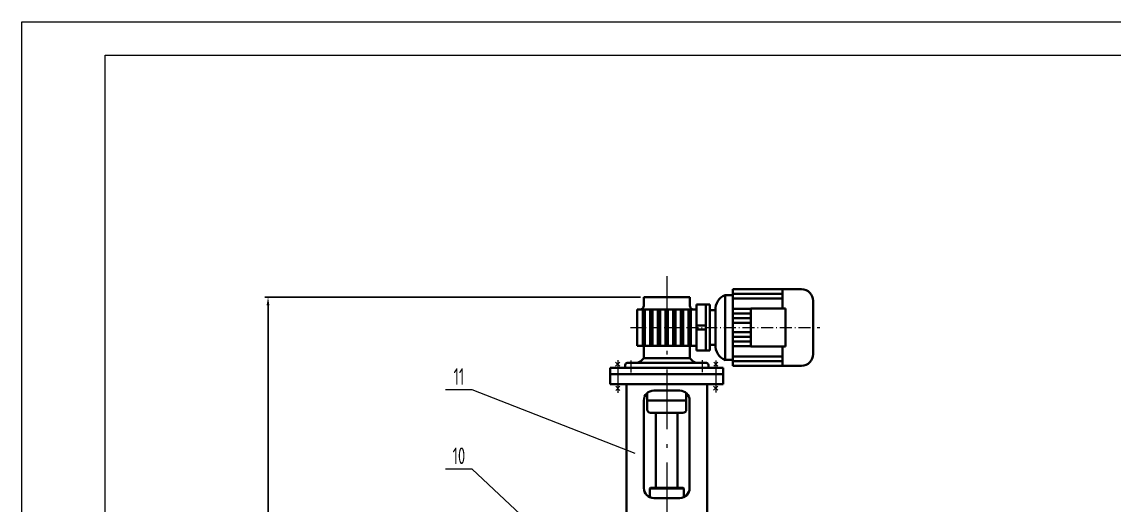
# Model space of a CAD drawing. Header units: millimetres. Extents: x -5840 to 100, y -65 to 8345.
# Drawn here: x -5840 to -2557, y 6891 to 8345 of the extents above; entities that cross this region are included whole.
import ezdxf
from ezdxf.enums import TextEntityAlignment as Align

# ---------------------------------------------------------------- set-up
doc = ezdxf.new("R2010")
doc.units = ezdxf.units.MM
doc.linetypes.add('ACAD_ISO10W100', pattern=[18.7, 12, -3, 0.7, -3])
doc.layers.get('Defpoints').update_dxf_attribs({"color": 2})
for name, color, linetype, lineweight in [('中心线', 1, 'ACAD_ISO10W100', 18), ('中粗线', 4, 'Continuous', 35), ('文本', 7, 'Continuous', 18), ('标注', 7, 'Continuous', 18), ('细实线', 7, 'Continuous', 18)]:
    doc.layers.add(name, color=color, linetype=linetype, lineweight=lineweight)
doc.styles.add('HGCAD', font='gbenor.shx', dxfattribs={"width": 0.75, "bigfont": 'gbcbig.shx'})
doc.dimstyles.new('HGCAD$0', dxfattribs={"dimscale": 15, "dimtxt": 3.5, "dimasz": 2.5, "dimexe": 1, "dimexo": 1, "dimgap": 1, "dimtad": 1, "dimdec": 0, "dimdsep": 46, "dimtxsty": 'HGCAD', "dimcen": 0, "dimadec": 0, "dimazin": 0, "dimtfac": 1, "dimtmove": 0, "dimatfit": 0, "dimfxl": 0, "dimarcsym": 0})

# ---------------------------------------------------------------- blocks, each defined once
blk = doc.blocks.new('HGCAD#HGTFTK~A1Z~HGCAD图框')
at = {"layer": '细实线', "color": 7}
blk.add_lwpolyline([(10, -10), (-584, -10), (-584, 831), (10, 831)], close=True, dxfattribs=at)
at = {"layer": '细实线', "color": 2}
blk.add_lwpolyline([(0, 0), (-559, 0), (-559, 821), (0, 821)], close=True, dxfattribs=at)
blk = doc.blocks.new('*D32')
at = {"layer": 'Defpoints', "color": 0, "ltscale": 10}
for p in [(-5100, 7516.6), (-3970.4, 7516.6), (-3593.4, 4419.5)]:
    blk.add_point(p, dxfattribs=at)
at = {"layer": '标注', "color": 0, "lineweight": -2, "ltscale": 10}
for p, q in [((-3980.4, 7516.6), (-5110, 7516.6)), ((-5100, 4444.5), (-5100, 7491.6)), ((-3603.4, 4419.5), (-5110, 4419.5))]:
    blk.add_line(p, q, dxfattribs=at)
at = {"layer": '标注', "color": 0, "ltscale": 10}
for points in [[(-5104.2, 7491.6), (-5095.9, 7491.6), (-5100, 7516.6)], [(-5104.2, 4444.5), (-5095.9, 4444.5), (-5100, 4419.5)]]:
    blk.add_solid(points, dxfattribs=at)
at = {"layer": '标注', "color": 0, "ltscale": 10, "insert": (-5127.5, 5968.1), "char_height": 35, "attachment_point": 5, "rotation": 90, "style": 'HGCAD'}
blk.add_mtext('～3100', dxfattribs=at)

msp = doc.modelspace()

# ---------------------------------------------------------------- linework, layer by layer
at = {"layer": '中心线', "ltscale": 15}
for p, q in [((-3901.4, 7579.5), (-3901.4, 6586.2)), ((-4048.9, 7327.2), (-4048.9, 7229)), ((-3753.9, 7325.5), (-3753.9, 7229.6))]:
    msp.add_line(p, q, dxfattribs=at)
at = {"layer": '中心线', "ltscale": 3}
for p, q in [((-4010.6, 7425.2), (-3441.4, 7425.2)), ((-4008.9, 7290.2), (-4008.9, 7332.7)), ((-3793.9, 7291.1), (-3793.9, 7332))]:
    msp.add_line(p, q, dxfattribs=at)
at = {"layer": '中粗线'}
for p, q in [((-3726, 7522.9), (-3703, 7522.9)), ((-3726, 7522.9), (-3726, 7327.4)), ((-3703, 7540.1), (-3496.3, 7540.1)), ((-3703, 7540.1), (-3703, 7310.2)), ((-3703, 7526.2), (-3553.5, 7526.2)), ((-3553.5, 7540.1), (-3553.5, 7482.3)), ((-3970.4, 7516.6), (-3832.4, 7516.6)), ((-3970.4, 7516.6), (-3970.4, 7491.3)), ((-3832.4, 7516.6), (-3832.4, 7491.3)), ((-3812.2, 7494.2), (-3772, 7494.2)), ((-3812.2, 7494.2), (-3812.2, 7356.2)), ((-3783.5, 7494.2), (-3783.5, 7356.2)), ((-3772, 7494.2), (-3772, 7356.2)), ((-3703, 7512.3), (-3553.5, 7512.3)), ((-3461.5, 7505.3), (-3461.5, 7345)), ((-3990.5, 7479.8), (-3812.2, 7479.8)), ((-3990.5, 7479.8), (-3990.5, 7370.5)), ((-3973.8, 7479.8), (-3973.8, 7370.5)), ((-3966.9, 7479.8), (-3966.9, 7370.5)), ((-3950.8, 7479.8), (-3950.8, 7370.5)), ((-3943.9, 7479.8), (-3943.9, 7370.5)), ((-3927.8, 7479.8), (-3927.8, 7370.5)), ((-3920.9, 7479.8), (-3920.9, 7370.5)), ((-3904.8, 7479.8), (-3904.8, 7370.5)), ((-3897.9, 7479.8), (-3897.9, 7370.5)), ((-3881.8, 7479.8), (-3881.8, 7370.5)), ((-3874.9, 7479.8), (-3874.9, 7370.5)), ((-3858.8, 7479.8), (-3858.8, 7370.5)), ((-3851.9, 7479.8), (-3851.9, 7370.5)), ((-3835.8, 7479.8), (-3835.8, 7370.5)), ((-3828.9, 7479.8), (-3828.9, 7370.5)), ((-3772, 7476.9), (-3754.7, 7476.9)), ((-3754.7, 7476.9), (-3754.7, 7373.4)), ((-3703, 7480.9), (-3648.3, 7480.9)), ((-3703, 7467), (-3648.3, 7467)), ((-3648.3, 7482.3), (-3544.8, 7482.3)), ((-3648.3, 7480.9), (-3648.3, 7369.4)), ((-3544.8, 7482.3), (-3544.8, 7368)), ((-3812.2, 7430.9), (-3783.5, 7430.9)), ((-3703, 7453), (-3648.3, 7453)), ((-3703, 7439.1), (-3648.3, 7439.1)), ((-3812.2, 7419.4), (-3783.5, 7419.4)), ((-3703, 7411.2), (-3648.3, 7411.2)), ((-3703, 7397.3), (-3648.3, 7397.3)), ((-3990.5, 7370.5), (-3812.2, 7370.5)), ((-3970.4, 7370.5), (-3970.4, 7332.6)), ((-3832.4, 7370.5), (-3832.4, 7332.6)), ((-3812.2, 7356.2), (-3772, 7356.2)), ((-3772, 7373.4), (-3754.7, 7373.4)), ((-3703, 7383.3), (-3648.3, 7383.3)), ((-3703, 7369.4), (-3648.3, 7369.4)), ((-3648.3, 7368), (-3544.8, 7368)), ((-3553.5, 7368), (-3553.5, 7310.2)), ((-3970.4, 7332.6), (-3977.4, 7325.5)), ((-3970.4, 7332.6), (-3832.4, 7332.6)), ((-3832.4, 7332.6), (-3825.3, 7325.5)), ((-3726, 7327.4), (-3703, 7327.4)), ((-3703, 7338), (-3553.5, 7338)), ((-3703, 7324.1), (-3553.5, 7324.1)), ((-4071.4, 7304.3), (-3858.5, 7304.3)), ((-4026.4, 7313), (-4026.4, 7304.3)), ((-4026.4, 7304.3), (-3776.4, 7304.3)), ((-4020.6, 7318.8), (-3782.1, 7318.8)), ((-3731.4, 7304.3), (-3944.3, 7304.3)), ((-3776.4, 7313), (-3776.4, 7304.3)), ((-3703, 7310.2), (-3496.3, 7310.2)), ((-4071.4, 7284.3), (-3901.4, 7284.3)), ((-3731.4, 7284.3), (-3901.4, 7284.3)), ((-4071.4, 7254.3), (-3780.3, 7254.3)), ((-4022.5, 6660.3), (-4022.5, 7254.3)), ((-3731.4, 7254.3), (-3780.3, 7254.3)), ((-3780.3, 6684.3), (-3780.3, 7254.3)), ((-3933.9, 7168.6), (-3933.9, 6943.2)), ((-3868.9, 7168.6), (-3868.9, 6943.2))]:
    msp.add_line(p, q, dxfattribs=at)
at = {"layer": '中粗线', "ltscale": 10}
for p, q in [((-4071.4, 7254.3), (-4071.4, 7304.3)), ((-3731.4, 7254.3), (-3731.4, 7304.3)), ((-3960.2, 7178.6), (-3960.2, 7227.8)), ((-3901.4, 7235.4), (-3940.2, 7235.4)), ((-3901.4, 7235.4), (-3862.6, 7235.4)), ((-3842.6, 7178.6), (-3842.6, 7227.8)), ((-3970.2, 7205.4), (-3970.2, 6942.1)), ((-3960.2, 7205.4), (-3842.6, 7205.4)), ((-3832.6, 7205.4), (-3832.6, 6942.1)), ((-3950.2, 7168.6), (-3852.6, 7168.6)), ((-3952.3, 6941.2), (-3950.3, 6943.2)), ((-3952.3, 6941.2), (-3952.3, 6914.6)), ((-3952.3, 6941.2), (-3850.5, 6941.2)), ((-3950.3, 6943.2), (-3852.5, 6943.2)), ((-3852.5, 6943.2), (-3850.5, 6941.2)), ((-3850.5, 6941.2), (-3850.5, 6914.6)), ((-3940.2, 6912.1), (-3901.4, 6912.1)), ((-3862.6, 6912.1), (-3901.4, 6912.1))]:
    msp.add_line(p, q, dxfattribs=at)
at = {"layer": '中粗线'}
for centre, radius, start, end in [((-3709, 7480.3), 45.9, 111.786, 184.2033), ((-3496.3, 7505.3), 34.8, 0, 90), ((-3981.9, 7491.3), 11.5, 270, 0), ((-3820.9, 7491.3), 11.5, 180, 270), ((-3709, 7370), 45.9, 175.7967, 248.214), ((-3993.7, 7341.8), 23, 270, 315), ((-3809, 7341.8), 23, 225, 270), ((-3496.3, 7345), 34.8, 270, 0), ((-4020.6, 7313), 5.75, 90, 180), ((-3782.1, 7313), 5.75, 0, 90)]:
    msp.add_arc(centre, radius, start, end, dxfattribs=at)
at = {"layer": '中粗线', "ltscale": 10}
for centre, radius, start, end in [((-3940.2, 7205.4), 30, 90, 180), ((-3862.6, 7205.4), 30, 0, 90), ((-3950.2, 7178.6), 10, 180, 270), ((-3852.6, 7178.6), 10, 270, 0), ((-3940.2, 6942.1), 30, 180, 270), ((-3862.6, 6942.1), 30, 270, 0)]:
    msp.add_arc(centre, radius, start, end, dxfattribs=at)
at = {"layer": '文本', "color": 4, "ltscale": 10}
for p, q in [((-4486.1, 7237.6), (-4566.1, 7237.6)), ((-4486.1, 6999.1), (-4566.1, 6999.1))]:
    msp.add_line(p, q, dxfattribs=at)
at = {"layer": '文本', "ltscale": 10}
for p, q in [((-3996.1, 7045.7), (-4486.1, 7237.6)), ((-4038.1, 6578), (-4486.1, 6999.1))]:
    msp.add_line(p, q, dxfattribs=at)
at = {"layer": '细实线'}
for p, q in [((-4055.1, 7308.7), (-4042.6, 7321.2)), ((-4055.1, 7321.2), (-4042.6, 7308.7)), ((-3747.6, 7321.2), (-3760.1, 7308.7)), ((-3747.6, 7308.7), (-3760.1, 7321.2)), ((-4054.9, 7248.5), (-4042.3, 7236)), ((-4054.9, 7236), (-4042.3, 7248.5)), ((-3748, 7236.5), (-3760.5, 7249)), ((-3748, 7249), (-3760.5, 7236.5))]:
    msp.add_line(p, q, dxfattribs=at)

# ---------------------------------------------------------------- block references
at = {"layer": '中粗线', "ltscale": 10, "xscale": 10, "yscale": 10, "zscale": 10}
msp.add_blockref('HGCAD#HGTFTK~A1Z~HGCAD图框', (0, 35.1), dxfattribs=at)

# ---------------------------------------------------------------- texts
at = {"layer": '文本', "color": 3, "ltscale": 10, "style": 'HGCAD', "width": 0.75}
for s, p in [('11', (-4526.1, 7277.6)), ('10', (-4526.1, 7039.1))]:
    msp.add_text(s, height=50, dxfattribs=at).set_placement(p, align=Align.MIDDLE)

# ---------------------------------------------------------------- dimensions: what is measured, and where the dimension line sits
at = {"layer": '标注', "ltscale": 10}
dim = msp.add_linear_dim(base=(-5100, 7516.6), p1=(-3593.4, 4419.5), p2=(-3970.4, 7516.6), angle=90, text='～3100', dimstyle='HGCAD$0', override={"dimscale": 10}, dxfattribs=at)
dim.commit()
dim.dimension.update_dxf_attribs({"geometry": '*D32', "text_midpoint": (-5100, 5968.1), "dimtype": 160})

doc.saveas('drawing.dxf')
